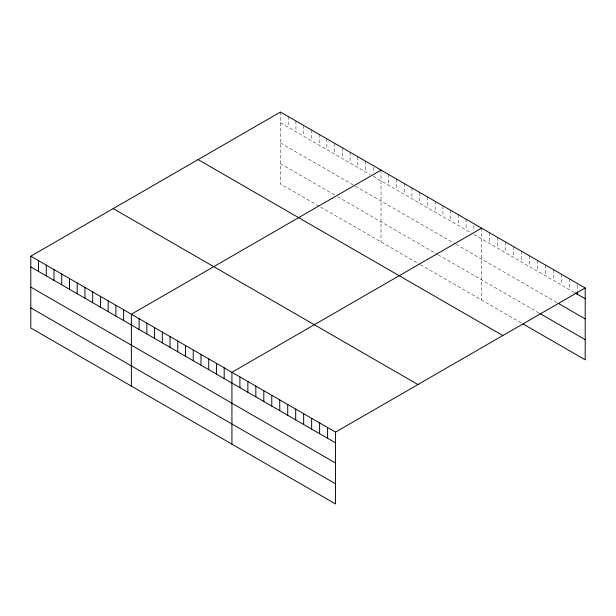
<?xml version="1.0" encoding="UTF-8"?>
<svg xmlns="http://www.w3.org/2000/svg" width="616" height="616" viewBox="0 0 616 616"><rect width="100%" height="100%" fill="white"/><g stroke="black" fill="none" stroke-linecap="round" stroke-linejoin="round"><path stroke-width="0.46" stroke-dasharray="3.08 2.31" d="M280.457 112.035L280.457 183.884L319.134 206.214M280.457 122.807L370.193 174.613M373.288 176.399L471.533 233.125M473.85 234.465L574.043 292.307M280.457 142.966L354.724 185.839M355.494 186.286L455.286 243.898M456.063 244.344L557.303 302.803M280.457 163.733L334.611 194.995M337.699 196.781L437.491 254.393M438.269 254.839L538.969 312.982M320.682 207.107L419.704 264.279M420.474 264.726L521.436 323.015M577.231 285.17L577.231 291.453M569.261 278.771L569.261 289.543M561.292 274.174L561.292 284.946M553.322 269.569L553.322 280.342M545.352 264.965L545.352 275.737M537.375 260.368L537.375 271.14M529.406 255.763L529.406 266.536M521.436 251.166L521.436 261.939M513.467 246.562L513.467 257.334M505.497 241.957L505.497 252.729M497.528 237.36L497.528 248.132M489.558 232.756L489.558 243.528M481.589 228.151L481.589 300.007M473.85 225.487L473.85 230.869M466.12 219.219L466.12 229.999M458.381 214.753L458.381 225.533M450.642 210.287L450.642 221.067M442.912 205.821L442.912 216.601M435.173 201.355L435.173 212.135M427.435 196.889L427.435 207.661M419.704 192.423L419.704 203.195M411.965 187.957L411.965 198.729M404.227 183.491L404.227 194.263M396.496 179.025L396.496 189.797M388.758 174.559L388.758 185.331M381.019 170.093L381.019 241.949M373.288 167.421L373.288 172.811M365.55 161.161L365.55 171.933M357.819 156.695L357.819 167.467M350.08 152.229L350.08 163.001M342.342 147.763L342.342 158.535M334.611 143.297L334.611 154.069M326.873 138.831L326.873 149.603M319.134 134.365L319.134 145.137M311.403 129.899L311.403 140.671M303.665 125.433L303.665 136.205M295.926 120.967L295.926 131.739M288.196 116.501L288.196 127.273"/><path stroke-width="0.92" d="M30.8 256.171L335.543 432.116L335.543 503.965L30.8 328.028L30.8 256.171L280.457 112.035L585.2 287.972L585.2 359.829L523.03 323.939M381.019 170.093L131.362 314.229L131.362 386.086M481.589 228.151L231.932 372.295L231.932 444.144M335.543 432.116L585.2 287.972M574.836 292.769L585.2 298.745M558.104 303.257L585.2 318.903M539.77 313.444L585.2 339.67M198.067 159.598L502.81 335.543M113.19 208.608L417.933 384.546M30.8 266.944L335.543 442.889M30.8 287.102L335.543 463.04M30.8 307.869L335.543 483.806M577.231 292.354L577.231 294.148M327.573 427.512L327.573 438.284M319.604 422.907L319.604 433.687M311.634 418.31L311.634 429.082M303.665 413.706L303.665 424.478M295.688 409.109L295.688 419.881M287.718 404.504L287.718 415.276M279.749 399.9L279.749 410.68M271.779 395.303L271.779 406.075M263.81 390.698L263.81 401.47M255.84 386.101L255.84 396.873M247.871 381.497L247.871 392.269M239.901 376.892L239.901 387.672M224.193 367.829L224.193 378.601M216.455 363.363L216.455 374.135M208.724 358.897L208.724 369.669M200.985 354.431L200.985 365.203M193.255 349.965L193.255 360.737M185.516 345.499L185.516 356.271M177.778 341.033L177.778 351.805M170.047 336.567L170.047 347.339M162.308 332.101L162.308 342.873M154.57 327.635L154.57 338.407M146.839 323.169L146.839 333.941M139.101 318.703L139.101 329.475M123.631 309.763L123.631 320.543M115.893 305.297L115.893 316.077M108.154 300.831L108.154 311.611M100.423 296.365L100.423 307.145M92.685 291.899L92.685 302.679M84.954 287.433L84.954 298.206M77.216 282.967L77.216 293.74M69.477 278.501L69.477 289.274M61.746 274.035L61.746 284.808M54.008 269.569L54.008 280.342M46.269 265.103L46.269 275.876M38.538 260.637L38.538 271.41"/></g></svg>
